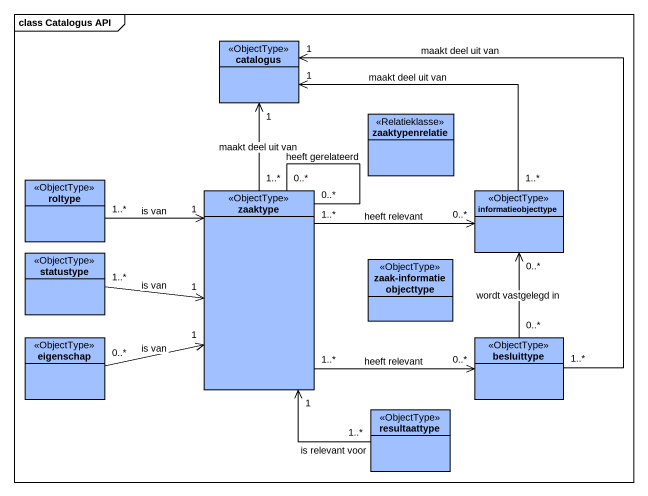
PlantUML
@startuml
mainframe class Catalogus API
hide circle
hide empty members
class catalogus <<ObjectType>> #A0C0FF
class zaaktypenrelatie <<Relatieklasse>> #A0C0FF
class roltype <<ObjectType>> #A0C0FF
class zaaktype <<ObjectType>> #A0C0FF
class informatieobjecttype <<ObjectType>> #A0C0FF
class statustype <<ObjectType>> #A0C0FF
class "zaak-informatieobjecttype" as zaak_informatieobjecttype <<ObjectType>> #A0C0FF
class eigenschap <<ObjectType>> #A0C0FF
class besluittype <<ObjectType>> #A0C0FF
class resultaattype <<ObjectType>> #A0C0FF
roltype "1..*" -right-> "1" zaaktype : is van
zaaktype "1..*" -up-> "1" catalogus : maakt deel uit van
zaaktype "0..*" -- "0..*" zaaktype : heeft gerelateerd
zaaktype "1..*" -right-> "0..*" informatieobjecttype : heeft relevant
zaaktype "1..*" -right-> "0..*" besluittype : heeft relevant
informatieobjecttype "1..*" -left-> "1" catalogus : maakt deel uit van
statustype "1..*" -right-> "1" zaaktype : is van
eigenschap "0..*" -right-> "1" zaaktype : is van
besluittype "1..*" -up-> "1" catalogus : maakt deel uit van
besluittype "0..*" -up-> "0..*" informatieobjecttype : wordt vastgelegd in
resultaattype "1..*" -up-> "1" zaaktype : is relevant voor
@enduml
